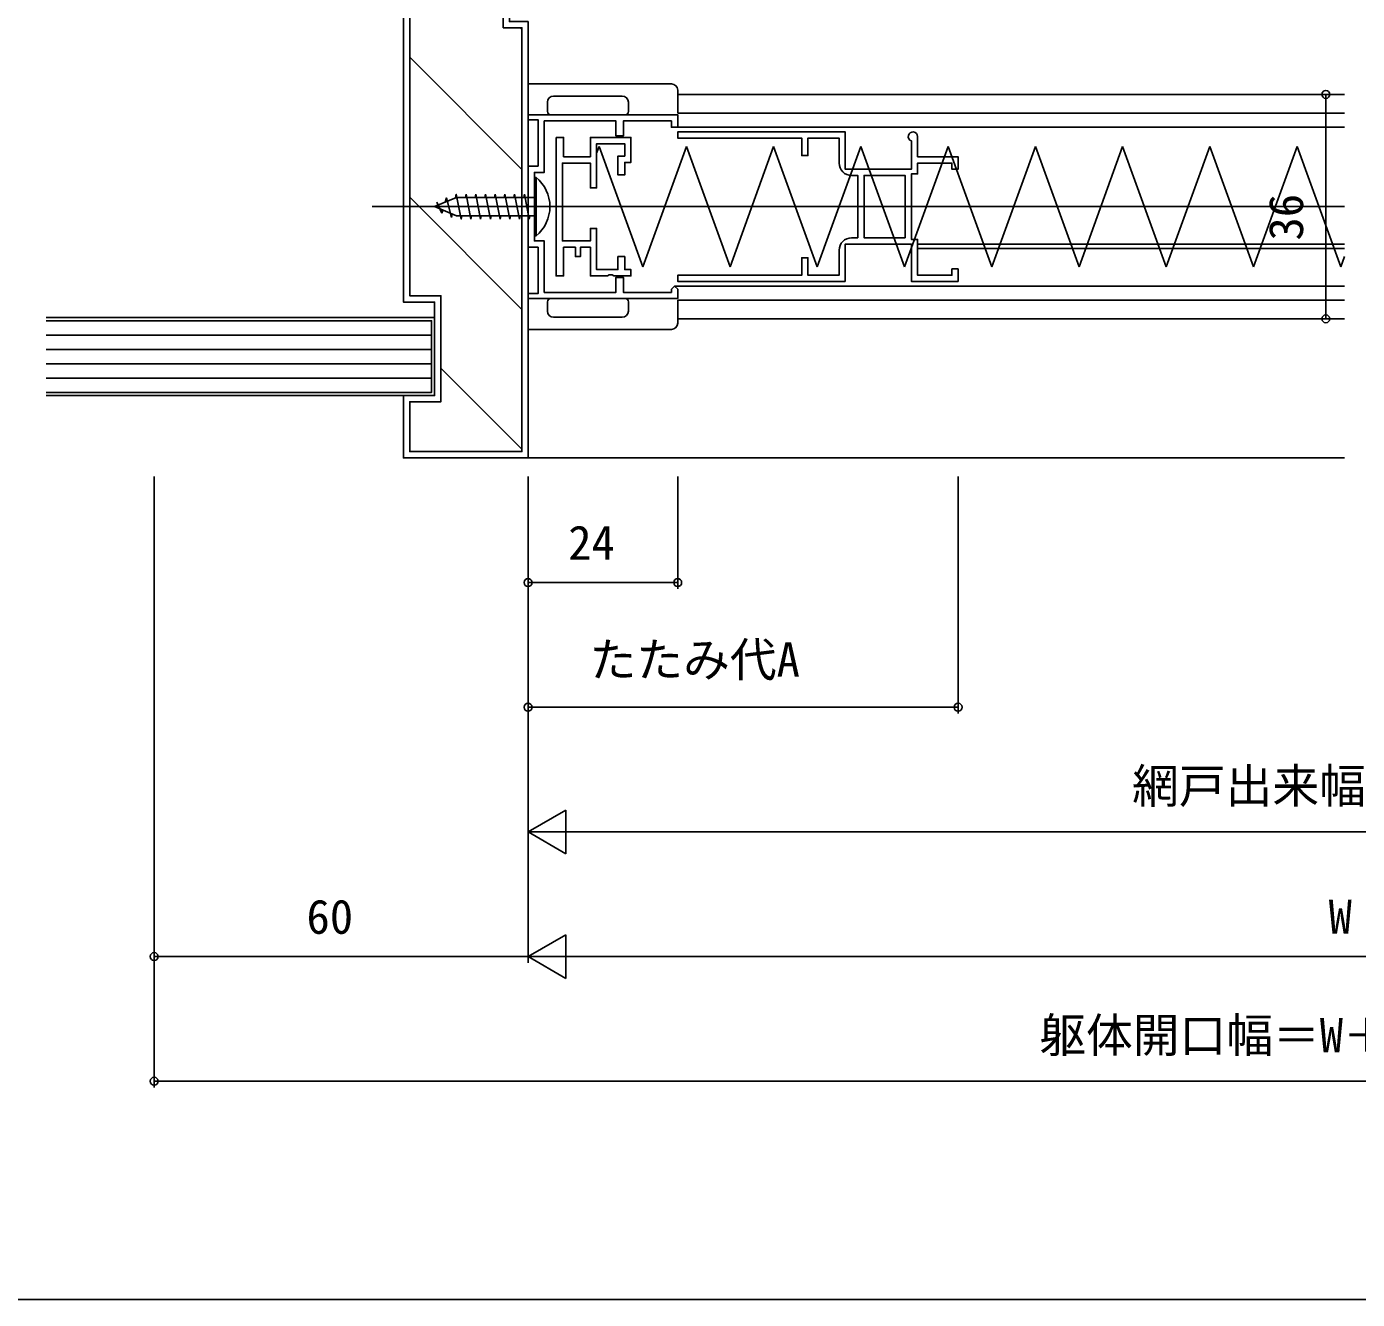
# Model space of a CAD drawing. Units: millimetres, scale not verified. Extents: x -437 to 438, y -344 to 341.
# Drawn here: x -40.3 to 173.2, y -343.7 to -139.5 of the extents above; entities that cross this region are included whole.
import ezdxf
from ezdxf.enums import TextEntityAlignment as Align

# ---------------------------------------------------------------- set-up
doc = ezdxf.new("R2010")
doc.units = ezdxf.units.MM
doc.header["$LTSCALE"] = 2
for name, color, linetype in [('0-2_YKK_11', 7, 'Continuous'), ('0-3_YKK_11E', 7, 'Continuous'), ('0-4_YKK_12', 2, 'Continuous'), ('0-5_YKK_13', 4, 'Continuous'), ('0-7_YKK_D', 6, 'Continuous'), ('0-8_YKK_ZWAK', 7, 'Continuous'), ('0-9_YSS_K', 3, 'Continuous')]:
    doc.layers.add(name, color=color, linetype=linetype)
doc.styles.add('ＭＳ ゴシック', font='')
doc.styles.get('ＭＳ ゴシック').set_extended_font_data('MS Gothic')

msp = doc.modelspace()

# ---------------------------------------------------------------- linework, layer by layer
at = {"layer": '0-2_YKK_11'}
msp.add_lwpolyline([(40.167, -153.65), (64.167, -153.65), (64.167, -155.65), (63.167, -155.65), (63.167, -154.65), (55.467, -154.65), (55.467, -157.05), (54.267, -157.05), (54.267, -154.65), (42.767, -154.65), (42.767, -162.9), (41.167, -162.9), (41.167, -173.9), (42.767, -173.9), (42.767, -182.15), (54.267, -182.15), (54.267, -179.75), (55.467, -179.75), (55.467, -182.15), (63.167, -182.15), (63.167, -181.65), (63.667, -181.15), (64.167, -181.65), (64.167, -183.15), (40.167, -183.15), (40.167, -182.35), (41.767, -182.35), (41.767, -174.9), (40.167, -174.9), (40.167, -161.9), (41.767, -161.9), (41.767, -154.45), (40.167, -154.45)], close=True, dxfattribs=at)
for points in [[(44.667, -157.3), (44.667, -179.5), (45.867, -179.5), (45.867, -174.9), (47.767, -174.9), (47.767, -176.4), (48.567, -176.4), (48.567, -174.9), (50.167, -174.9), (50.167, -179.5), (52.897, -179.5), (53.157, -179.35), (53.677, -179.35), (53.937, -179.5), (56.667, -179.5), (56.667, -178.5), (55.667, -178.5), (55.667, -176.4), (54.567, -176.4), (54.567, -178.5), (51.167, -178.5), (51.167, -171.9), (50.167, -171.9), (50.167, -173.9), (45.667, -173.9), (45.667, -161.4), (50.167, -161.4), (50.167, -165.4), (51.167, -165.4), (51.167, -158.3), (55.667, -158.3), (55.667, -160.3), (54.567, -160.3), (54.567, -163.3), (55.667, -163.3), (55.667, -161.3), (56.667, -161.3), (56.667, -157.3), (50.167, -157.3), (50.167, -160.4)], [(50.167, -160.4), (45.867, -160.4), (45.867, -157.3), (44.667, -157.3)]]:
    msp.add_lwpolyline(points, dxfattribs=at)
at = {"layer": '0-3_YKK_11E'}
for points in [[(90.067, -161.4), (90.067, -157.4), (85.067, -157.4), (85.067, -160.2), (84.067, -160.2), (84.067, -157.4), (64.167, -157.4), (64.167, -156.4), (91.067, -156.4), (91.067, -162.4), (101.667, -162.4), (101.667, -157.857)], [(102.667, -157.15), (102.667, -160.4), (109.167, -160.4), (109.167, -162.4), (108.167, -162.4), (108.167, -161.4), (102.667, -161.4), (102.667, -163.15), (101.667, -163.15), (101.667, -173.65), (102.667, -173.65), (102.667, -179.4), (108.167, -179.4), (108.167, -178.4), (109.167, -178.4), (109.167, -180.4), (101.667, -180.4), (101.667, -174.4), (91.067, -174.4), (91.067, -180.4)], [(92.067, -173.4), (93.067, -173.4), (93.067, -163.4), (92.067, -163.4)], [(91.067, -180.4), (64.167, -180.4), (64.167, -179.4), (84.067, -179.4), (84.067, -176.6), (85.067, -176.6), (85.067, -179.4), (90.067, -179.4), (90.067, -175.4)]]:
    msp.add_lwpolyline(points, dxfattribs=at)
msp.add_lwpolyline([(100.667, -173.4), (100.667, -163.4), (94.067, -163.4), (94.067, -173.4)], close=True, dxfattribs=at)
for centre, radius, start, end in [((101.917, -157.15), 0.75, 0, 250.52878), ((92.067, -161.4), 2, 180, 270), ((92.067, -175.4), 2, 90, 180)]:
    msp.add_arc(centre, radius, start, end, dxfattribs=at)
at = {"layer": '0-4_YKK_12'}
for p, q in [((171.167, -150.4), (64.167, -150.4)), ((171.167, -153.39), (64.167, -153.39)), ((171.167, -155.65), (63.667, -155.65)), ((15.167, -168.4), (171.167, -168.4)), ((171.167, -181.15), (63.667, -181.15)), ((171.167, -183.401), (64.167, -183.401)), ((64.167, -186.4), (171.167, -186.4))]:
    msp.add_line(p, q, dxfattribs=at)
at = {"layer": '0-5_YKK_13'}
for p, q in [((40.167, -188.1), (40.167, -148.7)), ((40.167, -148.7), (63.167, -148.7)), ((55.267, -150.65), (44.267, -150.65)), ((64.167, -149.7), (64.167, -153.4)), ((43.267, -151.65), (43.267, -153.15)), ((43.767, -153.65), (55.767, -153.65)), ((56.267, -153.15), (56.267, -151.65)), ((51.567, -158.741), (51.167, -159.845)), ((51.567, -158.741), (58.567, -178.059)), ((65.567, -158.741), (58.567, -178.059)), ((65.567, -158.741), (72.567, -178.059)), ((79.567, -158.741), (72.567, -178.059)), ((79.567, -158.741), (86.567, -178.059)), ((93.567, -158.741), (86.567, -178.059)), ((93.567, -158.741), (100.567, -178.059)), ((107.567, -158.741), (100.567, -178.059)), ((107.567, -158.741), (114.567, -178.059)), ((121.567, -158.741), (114.567, -178.059)), ((121.567, -158.741), (128.567, -178.059)), ((135.567, -158.741), (128.567, -178.059)), ((135.567, -158.741), (142.567, -178.059)), ((149.567, -158.741), (142.567, -178.059)), ((149.567, -158.741), (156.567, -178.059)), ((163.567, -158.741), (156.567, -178.059)), ((163.567, -158.741), (170.567, -178.059)), ((41.167, -173.1), (41.167, -163.7)), ((41.455, -163.7), (41.167, -163.7)), ((41.455, -163.7), (41.455, -173.1)), ((30.207, -166.4), (30.1, -166.95)), ((30.987, -170.4), (30.207, -166.4)), ((31.767, -166.4), (31.66, -166.95)), ((32.547, -170.4), (31.767, -166.4)), ((33.327, -166.4), (33.22, -166.95)), ((34.107, -170.4), (33.327, -166.4)), ((34.887, -166.4), (34.78, -166.95)), ((35.667, -170.4), (34.887, -166.4)), ((36.447, -166.4), (36.34, -166.95)), ((37.227, -170.4), (36.447, -166.4)), ((38.007, -166.4), (37.9, -166.95)), ((38.787, -170.4), (38.007, -166.4)), ((39.567, -166.4), (39.46, -166.95)), ((40.347, -170.4), (39.567, -166.4)), ((20.167, -168.4), (48.667, -168.4)), ((25.167, -168.4), (28.668, -166.95)), ((25.167, -168.4), (28.668, -169.85)), ((26.307, -169.468), (25.527, -167.656)), ((28.668, -166.95), (41.167, -166.95)), ((26.474, -168.942), (26.307, -169.468)), ((27.982, -169.566), (27.867, -170.114)), ((28.668, -169.85), (41.167, -169.85)), ((31.094, -169.85), (30.987, -170.4)), ((32.654, -169.85), (32.547, -170.4)), ((34.214, -169.85), (34.107, -170.4)), ((35.774, -169.85), (35.667, -170.4)), ((37.334, -169.85), (37.227, -170.4)), ((38.894, -169.85), (38.787, -170.4)), ((40.454, -169.85), (40.347, -170.4)), ((41.455, -173.1), (41.167, -173.1)), ((171.167, -174.4), (102.667, -174.4)), ((171.167, -175.1), (102.667, -175.1)), ((171.167, -176.404), (170.567, -178.059)), ((43.767, -183.15), (55.767, -183.15)), ((64.167, -183.4), (64.167, -187.1)), ((43.267, -185.15), (43.267, -183.65)), ((56.267, -183.65), (56.267, -185.15)), ((55.267, -186.15), (44.267, -186.15)), ((63.167, -188.1), (40.167, -188.1))]:
    msp.add_line(p, q, dxfattribs=at)
for points in [[(29.534, -169.85), (29.427, -170.4), (28.647, -166.4), (28.518, -167.012)], [(27.867, -170.114), (27.087, -167.01), (26.869, -167.695)]]:
    msp.add_lwpolyline(points, dxfattribs=at)
for centre, radius, start, end in [((63.167, -149.7), 1, 0, 90), ((44.267, -151.65), 1, 90, 180), ((55.267, -151.65), 1, 0, 90), ((43.767, -153.15), 0.5, 180, 270.00441), ((55.767, -153.15), 0.5, 269.97858, 360), ((37.567, -168.4), 6.1, 309.60193, 50.39807), ((43.767, -183.65), 0.5, 89.99559, 180), ((55.767, -183.65), 0.5, 0, 90.02142), ((44.267, -185.15), 1, 180, 270), ((55.267, -185.15), 1, 270, 0), ((63.167, -187.1), 1, 270, 0)]:
    msp.add_arc(centre, radius, start, end, dxfattribs=at)
at = {"layer": '0-7_YKK_D'}
for p, q in [((112.167, -150.4), (169.166, -150.4)), ((168.166, -150.4), (168.166, -186.4)), ((112.167, -186.4), (169.166, -186.4)), ((-19.833, -211.7), (-19.833, -289.7)), ((-19.833, -211.7), (-19.833, -309.7)), ((40.167, -211.7), (40.167, -289.7)), ((40.167, -211.7), (40.167, -289.7)), ((40.167, -211.7), (40.167, -269.7)), ((40.167, -211.7), (40.167, -229.7)), ((40.167, -211.7), (40.167, -249.7)), ((64.167, -211.7), (64.167, -229.7)), ((109.167, -211.7), (109.167, -249.7)), ((40.167, -228.7), (64.167, -228.7)), ((40.167, -248.7), (109.167, -248.7)), ((40.167, -268.7), (46.229, -265.2)), ((46.229, -272.2), (46.229, -265.2)), ((40.167, -268.7), (46.229, -272.2)), ((40.167, -268.7), (52.291, -268.7)), ((47.167, -268.7), (298.167, -268.7)), ((40.167, -288.7), (46.229, -285.2)), ((46.229, -292.2), (46.229, -285.2)), ((-19.833, -288.7), (40.167, -288.7)), ((40.167, -288.7), (46.229, -292.2)), ((40.167, -288.7), (52.291, -288.7)), ((47.167, -288.7), (298.167, -288.7)), ((365.167, -308.7), (-19.833, -308.7))]:
    msp.add_line(p, q, dxfattribs=at)
for centre in [(168.166, -150.4), (168.166, -186.4), (40.167, -228.7), (64.167, -228.7), (40.167, -248.7), (109.167, -248.7), (-19.833, -288.7), (-19.833, -308.7)]:
    msp.add_circle(centre, 0.637, dxfattribs=at)
at = {"layer": '0-8_YKK_ZWAK'}
msp.add_lwpolyline([(-436.8, -343.7), (438.2, -343.7), (438.2, 306.3)], dxfattribs=at)
at = {"layer": '0-9_YSS_K'}
for p, q in [((38.891, -139.7), (39.167, -139.976)), ((21.167, -144.427), (39.167, -162.427)), ((21.167, -166.878), (39.167, -184.878)), ((24.667, -189), (-37.154, -189)), ((24.667, -191.3), (-37.154, -191.3)), ((24.667, -193.6), (-37.154, -193.6)), ((24.667, -195.9), (-37.154, -195.9)), ((26.167, -194.328), (39.167, -207.328)), ((40.167, -208.7), (171.167, -208.7))]:
    msp.add_line(p, q, dxfattribs=at)
for points in [[(20.167, -123.7), (37.167, -123.7), (37.167, -138.7), (40.167, -138.7), (40.167, -208.7), (20.167, -208.7), (20.167, -198.7), (25.167, -198.7), (25.167, -183.7), (20.167, -183.7)], [(21.167, -124.7), (36.167, -124.7), (36.167, -139.7), (39.167, -139.7), (39.167, -207.7), (21.167, -207.7), (21.167, -199.7), (26.167, -199.7), (26.167, -182.7), (21.167, -182.7)]]:
    msp.add_lwpolyline(points, close=True, dxfattribs=at)
for points in [[(-37.154, -198.7), (25.167, -198.7), (25.167, -186.2), (-37.154, -186.2)], [(-37.154, -198.2), (24.667, -198.2), (24.667, -186.7), (-37.154, -186.7)]]:
    msp.add_lwpolyline(points, dxfattribs=at)

# ---------------------------------------------------------------- texts
at = {"layer": '0-7_YKK_D', "style": 'ＭＳ ゴシック'}
msp.add_text('36', height=5.499, rotation=90, dxfattribs=at).set_placement((166.166, -173.833), align=Align.BOTTOM_LEFT)
for s, p in [('24', (46.606, -226.7)), ('たたみ代A', (50.036, -245.464)), ('網戸出来幅MW', (137.085, -265.72)), ('60', (4.606, -286.7)), ('W', (168.619, -286.7)), ('躯体開口幅＝W＋120', (122.191, -305.72))]:
    msp.add_text(s, height=5.499, dxfattribs=at).set_placement(p, align=Align.BOTTOM_LEFT)

doc.saveas('drawing.dxf')
